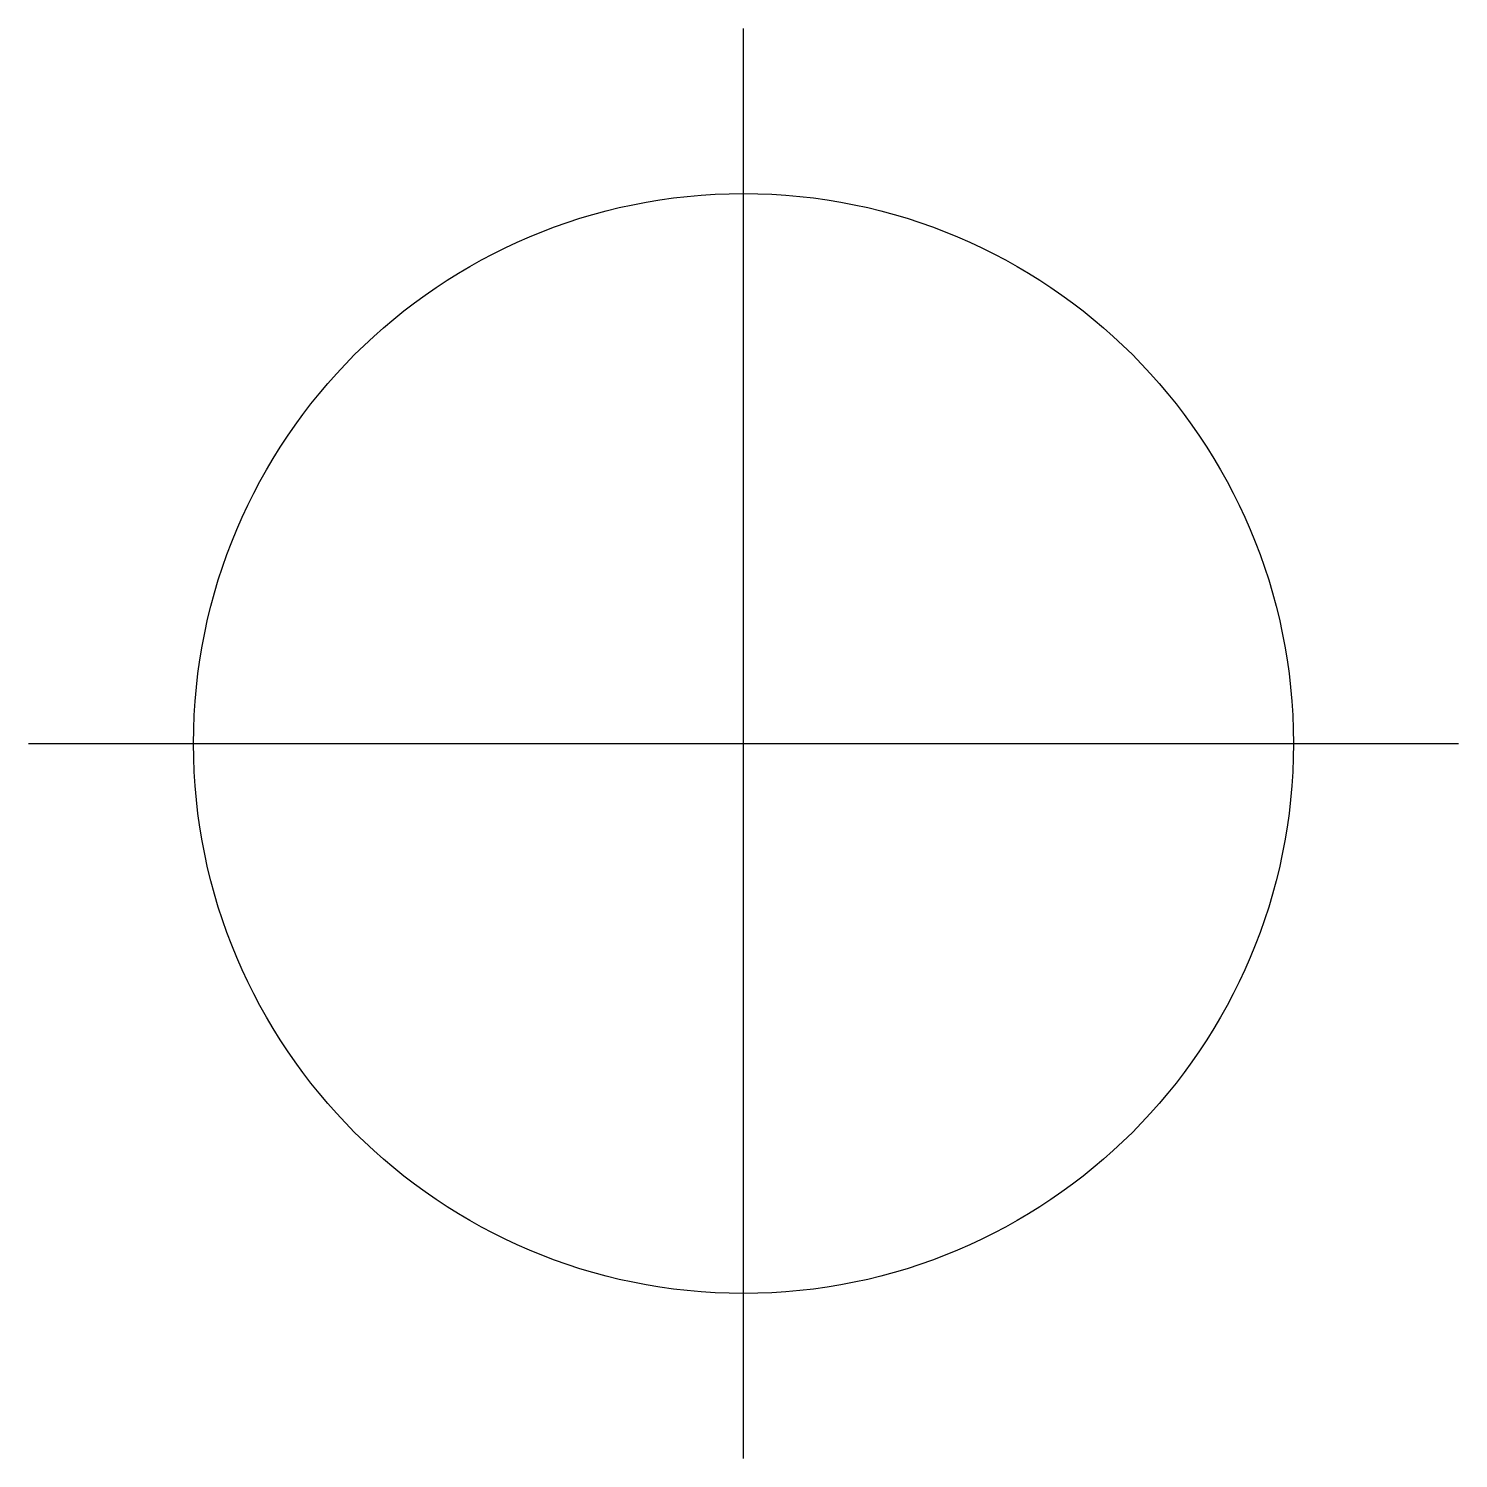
# Model space of a CAD drawing. Header units: inches. Extents: x -0.7 to 27.8, y -27.8 to 0.7.
# Drawn here: x -0.65 to 0.65, y -0.65 to 0.65 of the extents above.
import ezdxf

# ---------------------------------------------------------------- set-up
doc = ezdxf.new("R2010")
doc.units = ezdxf.units.IN
doc.header["$MEASUREMENT"] = 0
doc.layers.add('Position Node', color=1, linetype='Continuous')

msp = doc.modelspace()

# ---------------------------------------------------------------- linework, layer by layer
at = {"layer": 'Position Node'}
for p, q in [((0, -0.65, -22.6779), (0, 0.65, -22.6779)), ((0, -0.65), (0, 0.65)), ((-0.65, 0), (0.65, 0)), ((-0.65, 0, -22.6779), (0.65, 0, -22.6779))]:
    msp.add_line(p, q, dxfattribs=at)
for centre in [(0, 0), (0, 0, -22.6779)]:
    msp.add_circle(centre, 0.5, dxfattribs=at)

doc.saveas('drawing.dxf')
